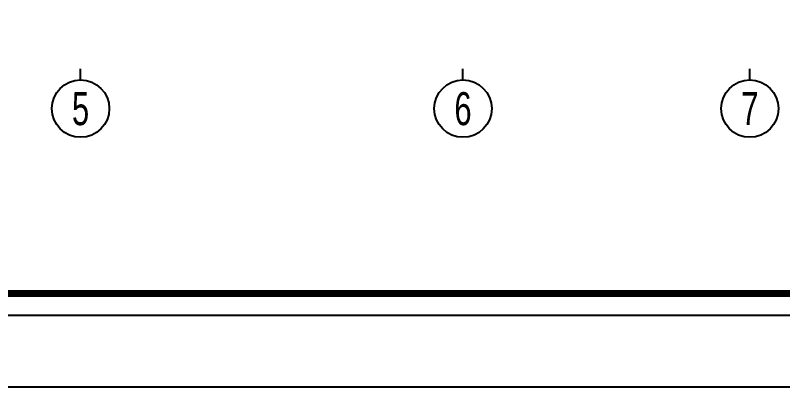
# Model space of a CAD drawing. Header units: metres. Extents: x 352651 to 1421851, y -87441 to -24441.
# Drawn here: x 574113 to 590164, y -87441 to -79662 of the extents above; entities that cross this region are included whole.
import ezdxf
from ezdxf.enums import TextEntityAlignment as Align

# ---------------------------------------------------------------- set-up
doc = ezdxf.new("R2010")
doc.units = ezdxf.units.M
doc.header["$LTSCALE"] = 300
doc.header["$MEASUREMENT"] = 0
doc.linetypes.add('DASHED2', pattern=[0.375, 0.25, -0.125])
doc.layers.get('0').update_dxf_attribs({"linetype": 'CONTINUOUS'})
doc.layers.get('Defpoints').update_dxf_attribs({"linetype": 'CONTINUOUS'})
for name, color, linetype in [('0-TEXT', 7, 'CONTINUOUS'), ('0-THAY', 7, 'CONTINUOUS'), ('HATCH', 145, 'CONTINUOUS'), ('TEXT', 4, 'CONTINUOUS'), ('THAY', 9, 'CONTINUOUS'), ('TUONG', 7, 'CONTINUOUS')]:
    doc.layers.add(name, color=color, linetype=linetype)
doc.styles.add('CHUTENTRUC', font='VnAvantH.TTF', dxfattribs={"width": 0.8})

# ---------------------------------------------------------------- blocks, each defined once
blk = doc.blocks.new('TENTRUC')
at = {"layer": '0-THAY'}
blk.add_line((0, -1.4), (0, -0.4), dxfattribs=at)
blk.add_circle((0, -4), 2.6, dxfattribs=at)
at = {"layer": '0-TEXT', "style": 'CHUTENTRUC', "width": 0.7}
blk.add_attdef('E5', text='', height=3, dxfattribs=at).set_placement((0, -4), align=Align.MIDDLE_CENTER)

msp = doc.modelspace()

# ---------------------------------------------------------------- linework, layer by layer
for const_width in [150, 51.9]:
    msp.add_lwpolyline([(535800.9, -85490.5), (618000.9, -85490.5), (618000.9, -26390.5), (535800.9, -26390.5)], close=True, dxfattribs=dict(const_width=const_width))
at = {"layer": 'Defpoints', "linetype": 'DASHED2'}
msp.add_lwpolyline([(530850.9, -87440.5), (619950.9, -87440.5), (619950.9, -24440.5), (530850.9, -24440.5)], close=True, dxfattribs=at)
msp.add_lwpolyline([(530850.9, -87440.5), (619950.9, -87440.5), (619950.9, -24440.5), (530850.9, -24440.5)], close=True, dxfattribs=at)
at = {"layer": 'HATCH', "linetype": 'ByBlock'}
msp.add_lwpolyline([(535350.9, -85940.5), (618450.9, -85940.5), (618450.9, -25940.5), (535350.9, -25940.5)], close=True, dxfattribs=at)
at = {"layer": 'THAY', "linetype": 'ByBlock'}
msp.add_lwpolyline([(535350.9, -85940.5), (618450.9, -85940.5), (618450.9, -25940.5), (535350.9, -25940.5)], close=True, dxfattribs=at)
at = {"layer": 'TUONG'}
msp.add_lwpolyline([(530850.9, -87440.5), (619950.9, -87440.5), (619950.9, -24440.5), (530850.9, -24440.5)], close=True, dxfattribs=at)

# ---------------------------------------------------------------- block references
at = {"layer": 'TEXT', "xscale": 230.7692307692487, "yscale": 230.7692307692487, "zscale": 230.7692307692666}
for p, values in [((575477.2, -80692.9), {'E5': '5'}), ((583477.2, -80692.9), {'E5': '6'}), ((589477.2, -80692.9), {'E5': '7'})]:
    msp.add_blockref('TENTRUC', p, dxfattribs=at).add_auto_attribs(values)

doc.saveas('drawing.dxf')
